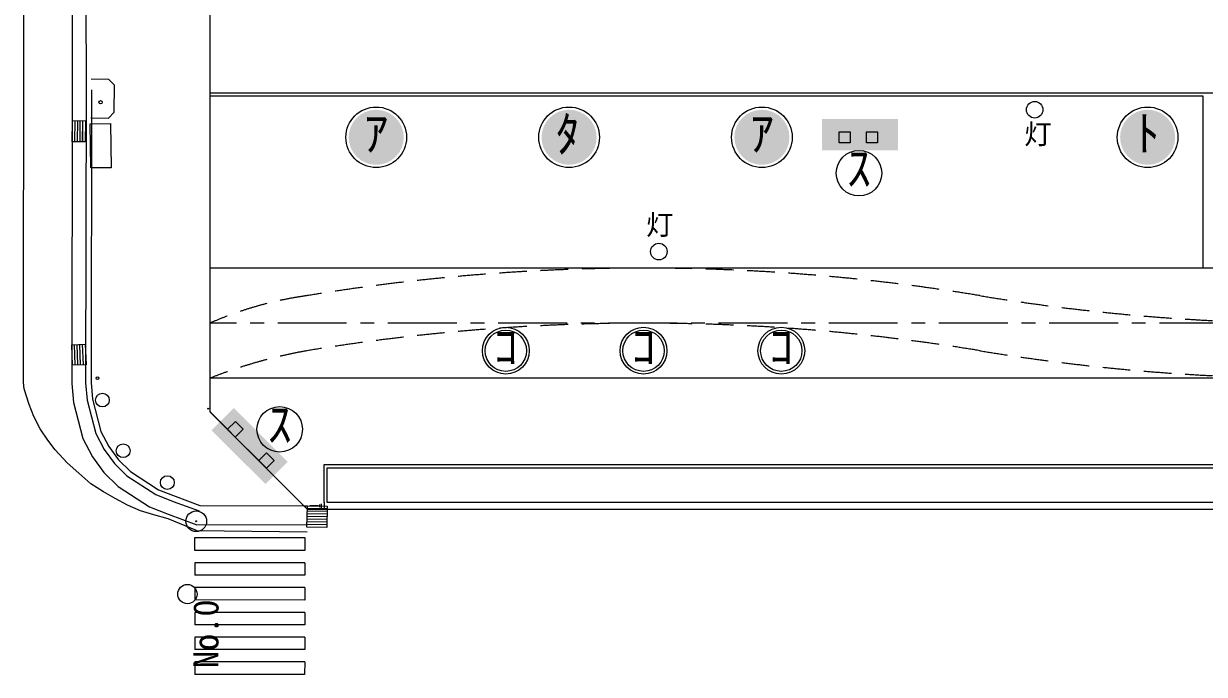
# Model space of a CAD drawing. Units: millimetres, scale not verified. Extents: x -200250 to 200250, y -138500 to 140234.
# Drawn here: x -132146 to -89287, y -2919 to 20711 of the extents above; entities that cross this region are included whole.
import ezdxf
from ezdxf.enums import TextEntityAlignment as Align

# ---------------------------------------------------------------- set-up
doc = ezdxf.new("R2010")
doc.units = ezdxf.units.MM
doc.header["$LTSCALE"] = 500
doc.linetypes.add('CHAIN1', pattern=[8, 5, -1, 1, -1])
doc.linetypes.add('DASHED2', pattern=[3, 2, -1])
for name, color, linetype in [('1-0_現況', 4, 'Continuous'), ('1-6_計画区域', 4, 'Continuous'), ('1-C_公園CL', 4, 'Continuous'), ('2-1_流域', 4, 'Continuous'), ('8-0_計画管', 94, 'Continuous')]:
    doc.layers.add(name, color=color, linetype=linetype)
doc.layers.add('1-3_現況4', color=7, linetype='Continuous', lineweight=9)
doc.styles.add('ＭＳ ゴシック', font='')
doc.styles.get('ＭＳ ゴシック').set_extended_font_data('MS Gothic')

msp = doc.modelspace()

# ---------------------------------------------------------------- hatches: boundary and pattern name
at = {"layer": '8-0_計画管'}
for points in [[(-118347.4, 16582.7, 1), (-120347.4, 16582.7, 1)], [(-111347.3, 16582.7, 1), (-113347.3, 16582.7, 1)], [(-104347.4, 16582.7, 1), (-106347.4, 16582.7, 1)], [(-90347.4, 16582.7, 1), (-92347.4, 16582.7, 1)]]:
    msp.add_hatch(color=256, dxfattribs=at).paths.add_polyline_path(points)

# ---------------------------------------------------------------- linework, layer by layer
at = {"layer": '1-0_現況'}
for centre in [(-101825.1, 15280.1), (-122850.8, 5979.2)]:
    msp.add_circle(centre, 825.7, dxfattribs=at)
at = {"layer": '1-0_現況', "color": 2}
for radius in [375, 15]:
    msp.add_circle((-125881, 2640.1), radius, dxfattribs=at)
at = {"layer": '1-3_現況4', "color": 4}
for p, q in [((-125388.8, 39546.2), (-125389.2, 6618.8)), ((-132146.3, 7678.4), (-132130, 38371.9)), ((-130397.4, 37912.2), (-130378.5, 18306.4)), ((-129898, 37912.6), (-129879, 18306.3)), ((-129879, 18306.3), (-129894.9, 7669.7)), ((-125389.1, 18203), (-64300.5, 18203)), ((-125389.1, 18083), (-121852.7, 18083)), ((-121852.7, 18083), (-121732.7, 18083)), ((-89347.4, 18083), (-89347.4, 11833)), ((-121852.8, 11833), (-125389.2, 11833)), ((-121852.7, 7833), (-125389.2, 7833)), ((-131948.8, 6883.8), (-132132.2, 7454.1)), ((-131540.5, 5993.2), (-131771.6, 6443.3)), ((-130146.7, 4382.6), (-130566.5, 4766.9)), ((-129706.3, 4005.5), (-130146.7, 4382.6)), ((-121242.7, 3322.8), (-121242.7, 4703)), ((-121122.7, 3322.8), (-121122.7, 4583)), ((-129249.9, 3713.3), (-129706.3, 4005.5)), ((-128822.1, 3464.4), (-129249.9, 3713.3)), ((-125748, 3216), (-121847.7, 3198.2)), ((-65030.5, 3323.1), (-121122.7, 3323.1)), ((-125875.7, 2302.3), (-121852.7, 2260.9)), ((-125856.4, 2510.3), (-121859.4, 2517.8))]:
    msp.add_line(p, q, dxfattribs=at)
at = {"layer": '1-3_現況4'}
for p, q in [((-129051.1, 18685.2), (-129697.9, 18689.2)), ((-128845.1, 18469.7), (-129051.1, 18685.2)), ((-128853.9, 17490.6), (-128845.1, 18469.7)), ((-130384.9, 16423.2), (-130373.1, 17193.3)), ((-130373.1, 17193.3), (-129897.5, 17186.4)), ((-130289.8, 16421.9), (-130278, 17191.9)), ((-130193.1, 16420.6), (-130182.9, 17190.5)), ((-130097.9, 16419.2), (-130087.7, 17189.2)), ((-130002.8, 16417.8), (-129992.6, 17187.8)), ((-129897.5, 17186.4), (-129907.7, 16416.4)), ((-129702.4, 17286.2), (-129063.4, 17283.1)), ((-129063.4, 17283.1), (-128853.9, 17490.6)), ((-129729.5, 17077.1), (-128995.4, 17087.5)), ((-129707.2, 15468.3), (-129729.5, 17077.1)), ((-128995.4, 17087.5), (-128973.1, 15478.9)), ((-129907.7, 16416.4), (-130384.9, 16423.2)), ((-128973.1, 15478.9), (-129707.2, 15468.3)), ((-130399.4, 9051.6), (-129907.9, 9069.9)), ((-130371.5, 8307.4), (-130399.4, 9051.6)), ((-130273.2, 8311.1), (-130301.1, 9055.2)), ((-130174.9, 8314.8), (-130202.8, 9058.9)), ((-130076.6, 8318.5), (-130104.5, 9062.6)), ((-129978.3, 8322.1), (-130006.2, 9066.3)), ((-129907.9, 9069.9), (-129880, 8325.9)), ((-129880, 8325.9), (-130371.5, 8307.4)), ((-132132.2, 7454.1), (-132146.3, 7678.4)), ((-129894.9, 7669.7), (-129839.9, 7036.5)), ((-129695.1, 7678.2), (-129641.7, 7070.3)), ((-129839.9, 7036.5), (-129528.7, 5829.8)), ((-129641.7, 7070.3), (-129341.5, 5902.5)), ((-129998.1, 5647.6), (-129643.6, 4978.1)), ((-129528.7, 5829.8), (-129218.4, 5243.7)), ((-129341.5, 5902.5), (-129048.7, 5350)), ((-129218.4, 5243.7), (-128851.1, 4739.4)), ((-129048.7, 5350), (-128698.7, 4870.5)), ((-128851.1, 4739.4), (-128394.8, 4290.1)), ((-128698.7, 4870.5), (-128269.4, 4446.8)), ((-128394.8, 4290.1), (-127341.1, 3606.6)), ((-128269.4, 4446.8), (-127249, 3785.3)), ((-128709.1, 3898.1), (-127571.4, 3160)), ((-127341.1, 3606.6), (-126718.2, 3359.8)), ((-127249, 3785.3), (-126646.7, 3546.6)), ((-126646.7, 3546.6), (-125748, 3216)), ((-127906, 3024.7), (-128378.3, 3220.1)), ((-127419.4, 2869.9), (-127906, 3024.7)), ((-127571.4, 3160), (-126896.2, 2892.7)), ((-126718.2, 3359.8), (-125779.9, 3014.3)), ((-121861.1, 2420.6), (-121847.7, 3198.2)), ((-121132.8, 2991.7), (-121851, 3003.8)), ((-121131.1, 3089), (-121849.4, 3101)), ((-121847.7, 3198.2), (-121129.5, 3186.2)), ((-121129.5, 3186.2), (-121141.3, 2408.6)), ((-126896.3, 2730.7), (-127419.4, 2869.9)), ((-125875.7, 2302.3), (-126896.3, 2730.7)), ((-126896.2, 2892.7), (-125856.4, 2510.3)), ((-121139.5, 2603.1), (-121857.7, 2615)), ((-121137.8, 2700.2), (-121856.1, 2712.2)), ((-121136.2, 2797.4), (-121854.4, 2809.4)), ((-121134.5, 2894.7), (-121852.7, 2906.6)), ((-121141.3, 2408.6), (-121861.1, 2420.6)), ((-121139.6, 2505.9), (-121859.4, 2517.8)), ((-125927, 1582.2), (-125926.6, 2053.1)), ((-125926.6, 2053.1), (-121942.3, 2051.7)), ((-121942.3, 2051.7), (-121942.7, 1580.6)), ((-121942.7, 1580.6), (-125927, 1582.2)), ((-125927.4, 1132.2), (-125927.8, 682.2)), ((-121943.1, 1130.7), (-125927.4, 1132.2)), ((-121943.1, 1130.7), (-121943.5, 680.6)), ((-121943.5, 680.6), (-125927.8, 682.2)), ((-121943.9, 230.6), (-121944.3, -219.3)), ((-121944.3, -219.3), (-125927.1, -217.8)), ((-125927.5, -667.9), (-125927.9, -1117.8)), ((-121944.7, -669.4), (-125927.5, -667.9)), ((-121944.7, -669.4), (-121943.5, -1119.3)), ((-121943.5, -1119.3), (-125927.9, -1117.8)), ((-125928.3, -1567.9), (-125928.7, -2017.8)), ((-121943.9, -1569.3), (-125928.3, -1567.9)), ((-121943.9, -1569.3), (-121944.3, -2019.4)), ((-121944.3, -2019.4), (-125928.7, -2017.8)), ((-125927.5, -2467.8), (-125927.9, -2917.8)), ((-121944.7, -2469.3), (-125927.5, -2467.8)), ((-121944.7, -2469.3), (-121945.1, -2919.4)), ((-121945.1, -2919.4), (-125927.9, -2917.8))]:
    msp.add_line(p, q, dxfattribs=at)
at = {"layer": '1-3_現況4', "color": 4, "linetype": 'CHAIN1'}
msp.add_line((-64420.5, 9833), (-125389.2, 9833), dxfattribs=at)
at = {"layer": '1-3_現況4', "color": 6}
for p, q in [((-125380.1, 6618.8), (-124743.6, 5982.4)), ((-124462.6, 5697.8), (-123614, 4849.3)), ((-121457.7, 3203.1), (-121762.6, 3203.1)), ((-121457.7, 3175.8), (-121457.7, 3226.9)), ((-121398.7, 3158.1), (-121398.7, 3244.6)), ((-121339.7, 3130.5), (-121339.7, 3272.2)), ((-121242.7, 3322.8), (-121242.7, 3082.8))]:
    msp.add_line(p, q, dxfattribs=at)
at = {"layer": '1-3_現況4', "color": 4}
for points in [[(-102547.3, 16782.7), (-102147.3, 16782.7), (-102147.3, 16382.7), (-102547.3, 16382.7)], [(-101547.3, 16782.7), (-101147.4, 16782.7), (-101147.4, 16382.7), (-101547.3, 16382.7)]]:
    msp.add_lwpolyline(points, close=True, dxfattribs=at)
at = {"layer": '1-3_現況4'}
for points in [[(-130394.3, 7648.5), (-130334.7, 6952.1), (-129998.1, 5647.6)], [(-129643.6, 4978.1), (-129231.9, 4412.1), (-128709.1, 3898.1)], [(-121943.9, 230.6), (-125926.7, 232.1), (-125927.1, -217.8)]]:
    msp.add_lwpolyline(points, dxfattribs=at)
at = {"layer": '1-3_現況4', "color": 6}
for points in [[(-124458.9, 6263.4), (-124177.9, 5978.8), (-124462.6, 5697.8), (-124743.6, 5982.4)], [(-123329.3, 5130.3), (-123048.3, 4845.6), (-123333, 4564.7), (-123614, 4849.3)]]:
    msp.add_lwpolyline(points, close=True, dxfattribs=at)
at = {"layer": '1-3_現況4'}
for centre, radius in [((-129353, 17853), 60), ((-129461.9, 7834.8), 50), ((-129285, 7041), 250), ((-125450, 6728.7), 15), ((-121915.9, 3189.8), 15), ((-126201.2, -4.2), 350)]:
    msp.add_circle(centre, radius, dxfattribs=at)
at = {"layer": '1-3_現況4', "color": 4}
for centre, radius in [((-95447.4, 17583), 300), ((-109089.1, 12433), 300), ((-114644.2, 8832.9), 850), ((-114644.2, 8832.9), 750), ((-109644.2, 8832.9), 850), ((-109644.2, 8832.9), 750), ((-104644.2, 8832.9), 850), ((-104644.2, 8832.9), 750)]:
    msp.add_circle(centre, radius, dxfattribs=at)
at = {"layer": '1-3_現況4', "color": 2}
for radius in [375, 15]:
    msp.add_circle((-125881, 2640.1), radius, dxfattribs=at)
at = {"layer": '1-3_現況4', "color": 4, "linetype": 'DASHED2'}
for centre, radius, start, end in [((-120020.1, -2401.2), 13360.4, 97.88443, 113.69484), ((-118734.4, -8949.6), 18053.8, 99.94489, 111.62987)]:
    msp.add_arc(centre, radius, start, end, dxfattribs=at)
at = {"layer": '1-6_計画区域'}
msp.add_lwpolyline([(-125389.3, 6618.8), (-121852.7, 3082.8), (65739.2, 3083.8)], dxfattribs=at)
at = {"layer": '1-C_公園CL'}
for p, q in [((-129051.1, 18685.2), (-129698, 18689.2)), ((-128845.2, 18469.7), (-129051.1, 18685.2)), ((-128854, 17490.6), (-128845.2, 18469.7)), ((-130378.5, 18306.4), (-130394.4, 7648.5)), ((-129679.3, 18306.2), (-129695.2, 7678.2)), ((-130289.8, 16421.9), (-130278, 17191.9)), ((-130193.1, 16420.6), (-130182.9, 17190.5)), ((-130098, 16419.2), (-130087.8, 17189.2)), ((-130002.9, 16417.8), (-129992.7, 17187.8)), ((-129897.5, 17186.4), (-129907.7, 16416.4)), ((-128995.5, 17087.5), (-128973.1, 15478.9)), ((-129907.7, 16416.4), (-130385, 16423.2)), ((-128973.1, 15478.9), (-129707.2, 15468.3)), ((-130399.5, 9051.6), (-129908, 9069.9)), ((-130371.6, 8307.4), (-130399.5, 9051.6)), ((-130273.3, 8311.1), (-130301.2, 9055.2)), ((-130175, 8314.8), (-130202.9, 9058.9)), ((-130076.7, 8318.5), (-130104.6, 9062.6)), ((-129978.4, 8322.1), (-130006.3, 9066.3)), ((-129908, 9069.9), (-129880.1, 8325.9)), ((-129880.1, 8325.9), (-130371.6, 8307.4)), ((-132132.3, 7454.1), (-132146.3, 7678.4)), ((-130394.4, 7648.5), (-130334.7, 6952.1)), ((-129894.9, 7669.7), (-129840, 7036.5)), ((-129695.2, 7678.2), (-129641.8, 7070.3)), ((-131771.7, 6443.3), (-131948.9, 6883.8)), ((-130334.7, 6952.1), (-129998.2, 5647.6)), ((-129840, 7036.5), (-129528.7, 5829.8)), ((-129641.8, 7070.3), (-129341.6, 5902.5)), ((-131261.9, 5585.7), (-131540.6, 5993.2)), ((-130995.9, 5229.3), (-131261.9, 5585.7)), ((-129998.2, 5647.6), (-129643.7, 4978.1)), ((-129528.7, 5829.8), (-129218.5, 5243.7)), ((-129341.6, 5902.5), (-129048.8, 5350)), ((-130566.6, 4766.9), (-130995.9, 5229.3)), ((-129218.5, 5243.7), (-128851.1, 4739.4)), ((-129048.8, 5350), (-128698.8, 4870.5)), ((-128851.1, 4739.4), (-128394.9, 4290.1)), ((-128698.8, 4870.5), (-128269.5, 4446.8)), ((-128394.9, 4290.1), (-127341.1, 3606.6)), ((-128269.5, 4446.8), (-127249, 3785.3)), ((-128378.4, 3220.1), (-128822.1, 3464.4)), ((-127341.1, 3606.6), (-126718.3, 3359.8)), ((-127249, 3785.3), (-126646.8, 3546.6)), ((-126646.8, 3546.6), (-125748.1, 3216)), ((-127906.1, 3024.7), (-128378.4, 3220.1)), ((-127419.5, 2869.9), (-127906.1, 3024.7)), ((-126718.3, 3359.8), (-125780, 3014.3)), ((-121861.1, 2420.6), (-121847.8, 3198.2)), ((-121132.9, 2991.7), (-121851.1, 3003.8)), ((-121131.2, 3089), (-121849.4, 3101)), ((-121847.8, 3198.2), (-121129.5, 3186.2)), ((-121129.5, 3186.2), (-121141.3, 2408.6)), ((-126896.4, 2730.7), (-127419.5, 2869.9)), ((-125875.7, 2302.3), (-126896.4, 2730.7)), ((-126896.3, 2892.7), (-125856.5, 2510.3)), ((-121139.6, 2603.1), (-121857.8, 2615)), ((-121137.9, 2700.2), (-121856.1, 2712.2)), ((-121136.2, 2797.4), (-121854.4, 2809.4)), ((-121134.6, 2894.7), (-121852.8, 2906.6)), ((-121141.3, 2408.6), (-121861.1, 2420.6)), ((-121139.7, 2505.9), (-121859.5, 2517.8)), ((-121942.3, 2051.7), (-121942.7, 1580.6)), ((-121942.7, 1580.6), (-125927.1, 1582.2)), ((-125927.5, 1132.2), (-125927.9, 682.2)), ((-121943.1, 1130.7), (-125927.5, 1132.2)), ((-121943.1, 1130.7), (-121943.5, 680.6)), ((-121943.5, 680.6), (-125927.9, 682.2)), ((-125926.7, 232.1), (-125927.1, -217.8)), ((-121943.9, 230.6), (-125926.7, 232.1)), ((-125927.5, -667.9), (-125927.9, -1117.8)), ((-121944.7, -669.4), (-125927.5, -667.9)), ((-121944.7, -669.4), (-121943.6, -1119.3)), ((-121943.6, -1119.3), (-125927.9, -1117.8)), ((-121944, -1569.3), (-121944.4, -2019.4)), ((-121944.4, -2019.4), (-125928.7, -2017.8)), ((-125927.5, -2467.8), (-125928, -2917.8)), ((-121944.8, -2469.3), (-125927.5, -2467.8)), ((-121944.8, -2469.3), (-121945.2, -2919.4)), ((-121945.2, -2919.4), (-125928, -2917.8))]:
    msp.add_line(p, q, dxfattribs=at)
for points in [[(-130385, 16423.2), (-130373.2, 17193.3), (-129897.5, 17186.4)], [(-129702.4, 17286.2), (-129063.5, 17283.1), (-128854, 17490.6)], [(-129707.2, 15468.3), (-129729.6, 17077.1), (-128995.5, 17087.5)], [(-129643.7, 4978.1), (-129231.9, 4412.1), (-128709.2, 3898.1)], [(-128709.2, 3898.1), (-127571.4, 3160), (-126896.3, 2892.7)], [(-125927.1, 1582.2), (-125926.7, 2053.1), (-121942.3, 2051.7)], [(-121943.9, 230.6), (-121944.3, -219.3), (-125927.1, -217.8)], [(-121944, -1569.3), (-125928.3, -1567.9), (-125928.7, -2017.8)]]:
    msp.add_lwpolyline(points, dxfattribs=at)
for centre, radius in [((-129353.1, 17853), 60), ((-129461.9, 7834.8), 50), ((-129285.1, 7041), 250), ((-125450, 6728.7), 15), ((-128533.6, 5202.1), 250), ((-126930.1, 4043), 250), ((-121915.9, 3189.8), 15), ((-126201.2, -4.2), 350)]:
    msp.add_circle(centre, radius, dxfattribs=at)
at = {"layer": '2-1_流域'}
for p, q in [((-121732.8, 18083), (-89347.4, 18083)), ((-64420.5, 11833), (-121852.8, 11833)), ((-64420.5, 7833), (-121852.8, 7833)), ((-121242.7, 4703), (-64910.5, 4703)), ((-121122.7, 4583), (-65030.5, 4583))]:
    msp.add_line(p, q, dxfattribs=at)
at = {"layer": '2-1_流域', "linetype": 'CHAIN1'}
msp.add_line((-64420.5, 9833), (-121852.8, 9833), dxfattribs=at)
at = {"layer": '2-1_流域'}
for centre in [(-119347.4, 16582.7), (-112347.3, 16582.7), (-105347.4, 16582.7), (-91347.4, 16582.7)]:
    msp.add_circle(centre, 1100, dxfattribs=at)
at = {"layer": '2-1_流域', "linetype": 'DASHED2'}
for centre, start, end in [((-109644.1, -63166.9), 80.63179, 99.36841), ((-85227.3, 84832.6), 260.63177, 279.36839), ((-109644.1, -65166.8), 80.63179, 99.36841), ((-85227.3, 82832.6), 260.63177, 279.36839)]:
    msp.add_arc(centre, 75000, start, end, dxfattribs=at)
at = {"layer": '8-0_計画管', "color": 5}
for points in [[(-103166.8, 17253.1), (-100403.1, 17253.1), (-103166.8, 16107.2), (-100403.1, 16107.2)], [(-124511, 6753.1), (-122556.8, 4798.8), (-125321.3, 5942.8), (-123367.1, 3988.6)]]:
    msp.add_solid(points, dxfattribs=at)

# ---------------------------------------------------------------- texts
at = {"layer": '1-0_現況', "color": 2, "style": 'ＭＳ ゴシック'}
for p in [(-102261.5, 14431.6), (-123287.1, 5130.7)]:
    msp.add_text('ｽ', height=1283, dxfattribs=at).set_placement(p, align=Align.BOTTOM_LEFT)
at = {"layer": '1-0_現況', "color": 7, "style": 'ＭＳ ゴシック'}
msp.add_text('No.0', height=916.4, rotation=89.949, dxfattribs=at).set_placement((-124799.7, -2691.9), align=Align.BOTTOM_LEFT)
at = {"layer": '1-3_現況4', "color": 2, "style": 'ＭＳ ゴシック'}
msp.add_text('ﾀ', height=1283, dxfattribs=at).set_placement((-112834.1, 15678.1), align=Align.BOTTOM_LEFT)
at = {"layer": '1-3_現況4', "style": 'ＭＳ ゴシック'}
for p in [(-95825.3, 16112.1), (-109552.8, 12817.6)]:
    msp.add_text('灯', height=733.1, rotation=0.105, dxfattribs=at).set_placement(p, align=Align.BOTTOM_LEFT)
at = {"layer": '2-1_流域', "color": 2, "style": 'ＭＳ ゴシック'}
for s, p in [('ｱ', (-119784.8, 15707.7)), ('ｱ', (-105784.8, 15707.7)), ('ﾄ', (-91784.8, 15707.7)), ('ｺ', (-115081.8, 7957.9))]:
    msp.add_text(s, height=1283, dxfattribs=at).set_placement(p, align=Align.BOTTOM_LEFT)
for p in [(-110081.7, 7957.9), (-105081.8, 7957.9)]:
    msp.add_text('ｺ', height=1283, rotation=0.001, dxfattribs=at).set_placement(p, align=Align.BOTTOM_LEFT)

doc.saveas('drawing.dxf')
